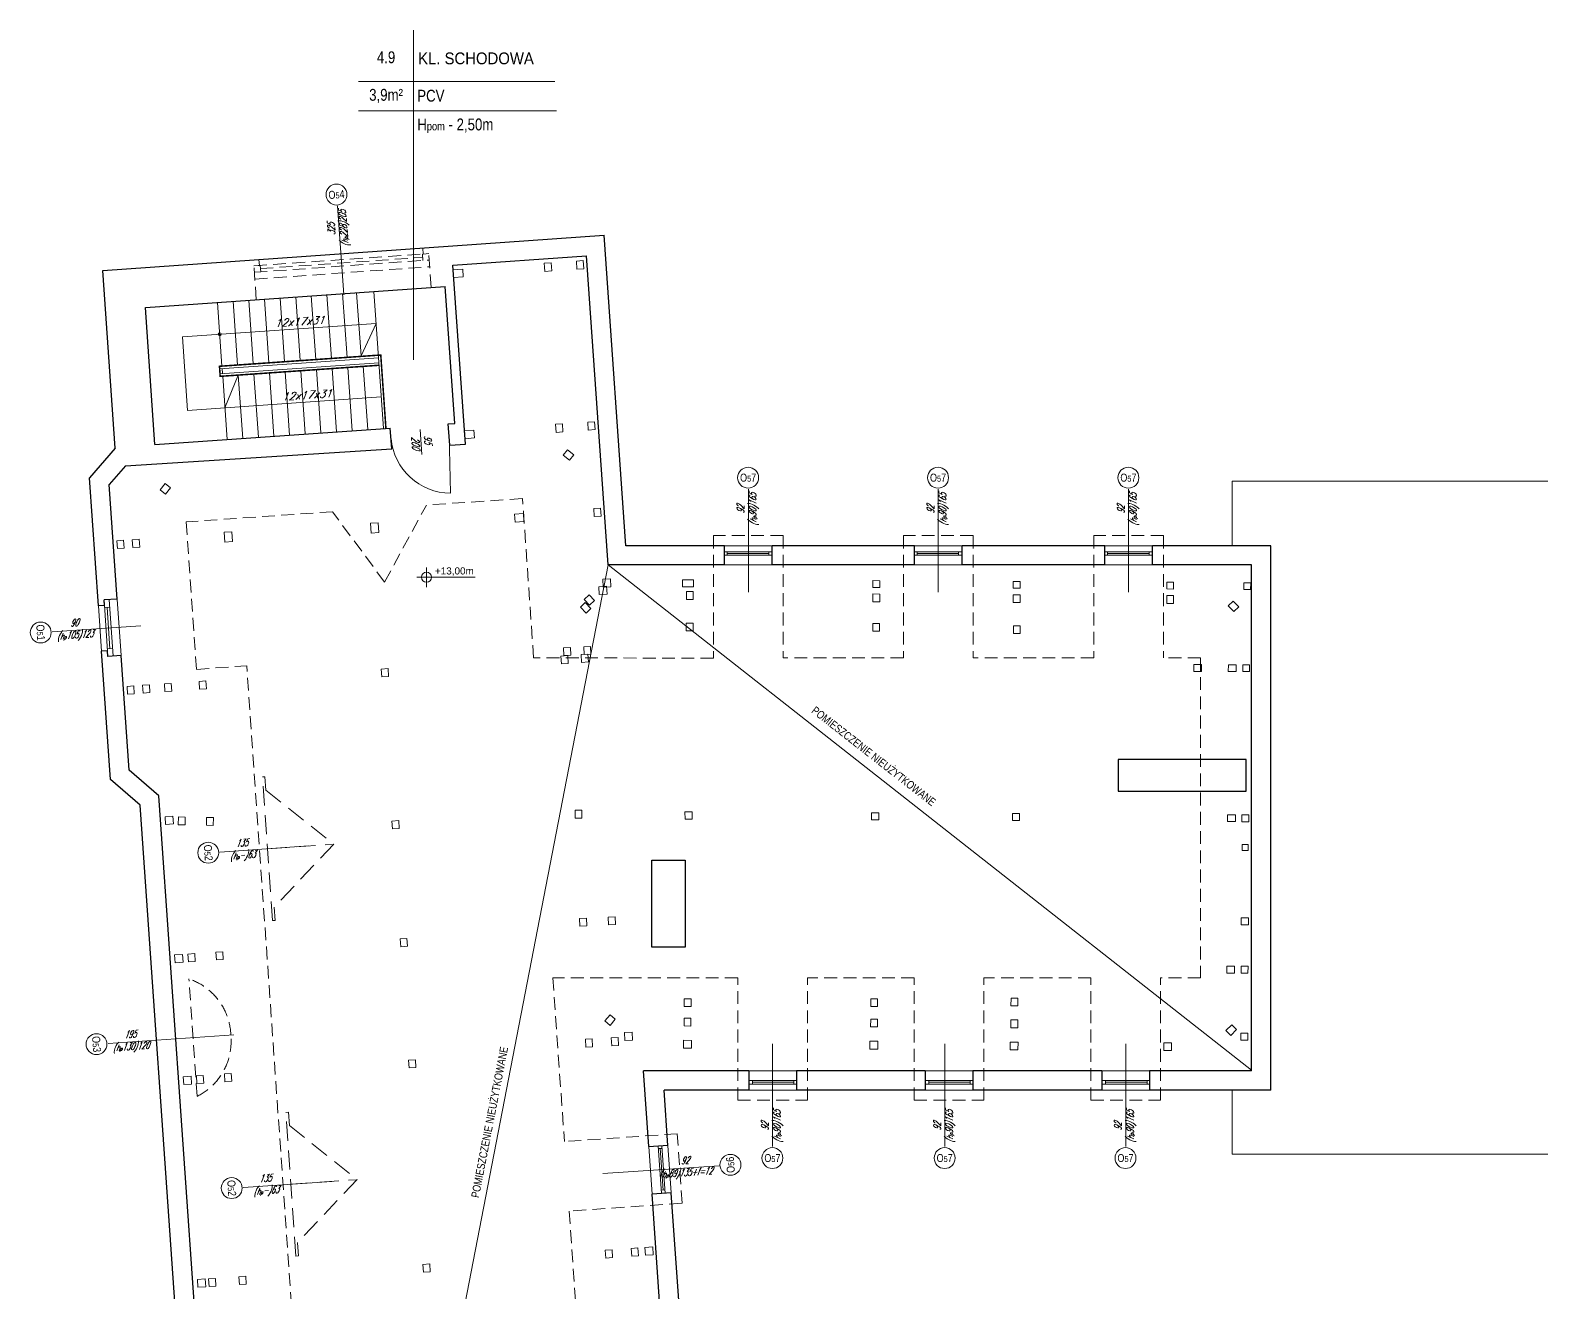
# Model space of a CAD drawing. Header units: millimetres. Extents: x -18485 to 40303, y -22087 to 35064.
# Drawn here: x 1561 to 4553, y -8478 to -5979 of the extents above; entities that cross this region are included whole.
import ezdxf
from ezdxf.enums import TextEntityAlignment as Align

# ---------------------------------------------------------------- set-up
doc = ezdxf.new("R2010")
doc.units = ezdxf.units.MM
doc.linetypes.add('DASHED', pattern=[19.05, 12.7, -6.35])
doc.layers.get('0').update_dxf_attribs({"lineweight": 25})
for name, color, linetype, lineweight in [('01-2_konstrukcja dachu', 1, 'Continuous', 20), ('01_ściany', 2, 'Continuous', 25), ('03-01_okna', 5, 'Continuous', 15), ('03-02_schody', 6, 'Continuous', 5), ('03_drzwi', 1, 'Continuous', 0), ('04-1_widok', 251, 'Continuous', 5), ('04-2_nad', 251, 'DASHED', 5), ('05-03_opis', 10, 'Continuous', 5)]:
    doc.layers.add(name, color=color, linetype=linetype, lineweight=lineweight)
doc.styles.add('arial', font='arial.ttf')
doc.styles.add('ariel', font='arial.ttf', dxfattribs={"width": 0.8})
doc.styles.add('ariel_wym', font='simplex.shx', dxfattribs={"width": 0.65, "oblique": 25})

# ---------------------------------------------------------------- blocks, each defined once
blk = doc.blocks.new('kota rzutowa')
at = {"ltscale": 0.5}
for p, q in [((-20.6, 0), (102.8, 0)), ((0, -20.6), (0, 20.6))]:
    blk.add_line(p, q, dxfattribs=at)
blk.add_circle((0, 0), 10.6, dxfattribs=at)
at = {"ltscale": 0.5, "style": 'arial'}
blk.add_attdef('POZ._POSADKI_WYKOŃCZONWJ', text='', height=15, dxfattribs=at).set_placement((17.9, 1.4), align=Align.BOTTOM_LEFT)
blk.add_attdef('POZ._POSADZKI_KONSTRUKCJA', text='', height=15, dxfattribs=at).set_placement((17, -5), align=Align.TOP_LEFT)

msp = doc.modelspace()

# ---------------------------------------------------------------- linework, layer by layer
at = {"layer": '01-2_konstrukcja dachu'}
for points in [[(2397.7, -6453.7), (2417.1, -6452.4), (2418.2, -6467.8), (2398.8, -6469.2)], [(2642.1, -6436.4), (2655.5, -6435.4), (2656.6, -6451.4), (2643.2, -6452.3)], [(2664.4, -6755.3), (2677.9, -6754.4), (2678.9, -6769.9), (2665.5, -6770.8)], [(2420, -6772.4), (2439.4, -6771.1), (2440.5, -6786.5), (2421.1, -6787.9)], [(2616.1, -6820.5), (2624.4, -6809.9), (2637, -6819.7), (2628.7, -6830.4)], [(1838.7, -6885), (1828.1, -6876.7), (1818.2, -6889.3), (1828.8, -6897.6)], [(2519.7, -6937.1), (2537.2, -6935.9), (2538.3, -6951.9), (2520.9, -6953.1)], [(2676.4, -6926.2), (2689.8, -6925.2), (2690.9, -6941.2), (2677.5, -6942.1)], [(2234.3, -6955.4), (2249.8, -6954.3), (2251.1, -6973.7), (2235.7, -6974.8)], [(1732.5, -6990), (1746, -6989), (1747.1, -7004.5), (1733.6, -7005.4)], [(1763.2, -6987.8), (1776.7, -6986.9), (1777.8, -7002.4), (1764.3, -7003.3)], [(1944.8, -6973.1), (1960.3, -6972), (1961.7, -6991.5), (1946.2, -6992.6)], [(2702.7, -7095.4), (2687.3, -7096.5), (2686.2, -7081), (2701.7, -7079.9)], [(2710.5, -7080.9), (2695, -7081.7), (2694.3, -7066.2), (2709.8, -7065.5)], [(2852.1, -7067.4), (2873.6, -7067.5), (2873.5, -7081), (2852, -7080.9)], [(3228.9, -7068.9), (3242.4, -7069), (3242.3, -7082.5), (3228.8, -7082.4)], [(3506.7, -7070.5), (3520.2, -7070.6), (3520.1, -7084.1), (3506.6, -7084)], [(3810.4, -7071.9), (3823.9, -7072), (3823.9, -7085.5), (3810.4, -7085.4)], [(3963, -7073.1), (3976.5, -7073.2), (3976.4, -7086.7), (3962.9, -7086.6)], [(2650, -7121.6), (2659.7, -7112.2), (2670.8, -7123.7), (2661.1, -7133.1)], [(2657.2, -7106), (2667.1, -7096.8), (2678, -7108.5), (2668.1, -7117.7)], [(2859.9, -7090.5), (2873.4, -7090.6), (2873.4, -7106.1), (2859.9, -7106)], [(3228.9, -7095.3), (3242.4, -7095.4), (3242.3, -7110.9), (3228.8, -7110.8)], [(3506.6, -7096.8), (3520.1, -7096.8), (3520.1, -7112.3), (3506.6, -7112.3)], [(3810.5, -7098.3), (3824, -7098.4), (3823.9, -7113.9), (3810.4, -7113.8)], [(3932, -7118.6), (3941.7, -7109.2), (3952.8, -7120.7), (3943.1, -7130.1)], [(2859.6, -7153), (2873.1, -7153), (2873, -7168.5), (2859.5, -7168.5)], [(3228.6, -7153.4), (3242.1, -7153.5), (3242, -7169), (3228.5, -7168.9)], [(3506.8, -7158.3), (3520.3, -7158.3), (3520.3, -7173.8), (3506.8, -7173.8)], [(2616.6, -7201.7), (2630.1, -7201), (2630.9, -7216.5), (2617.4, -7217.1)], [(2656.5, -7199.8), (2669.9, -7199.1), (2670.7, -7214.6), (2657.2, -7215.3)], [(2611.6, -7218.2), (2625, -7217.2), (2626.1, -7232.7), (2612.7, -7233.6)], [(2651.3, -7215.4), (2664.8, -7214.4), (2665.9, -7229.9), (2652.4, -7230.8)], [(3863.9, -7248.5), (3864, -7235), (3879.5, -7235), (3879.4, -7248.5)], [(3932.2, -7248.8), (3932.3, -7235.3), (3947.8, -7235.4), (3947.7, -7248.9)], [(3960.9, -7235.5), (3974.4, -7235.5), (3974.3, -7249), (3960.8, -7249)], [(1895.4, -7268.3), (1908.9, -7267.3), (1909.9, -7282.8), (1896.5, -7283.8)], [(2255.8, -7243.9), (2269.3, -7243), (2270.4, -7258.4), (2256.9, -7259.4)], [(1752.7, -7278.3), (1766.2, -7277.3), (1767.2, -7292.8), (1753.8, -7293.7)], [(1783.4, -7276.1), (1796.9, -7275.2), (1798, -7290.6), (1784.5, -7291.6)], [(1826.6, -7273.1), (1840, -7272.2), (1841.1, -7287.6), (1827.6, -7288.6)], [(1843.3, -7535.1), (1827.9, -7536.2), (1829, -7551.6), (1844.4, -7550.5)], [(1854.5, -7536.7), (1868, -7536.9), (1867.7, -7552.4), (1854.2, -7552.2)], [(1910.1, -7537.7), (1923.6, -7538), (1923.3, -7553.4), (1909.8, -7553.2)], [(2639.5, -7523.2), (2653, -7523.3), (2652.9, -7538.8), (2639.4, -7538.7)], [(3930.7, -7545.6), (3930.8, -7532.1), (3946.3, -7532.1), (3946.2, -7545.6)], [(3959.1, -7532.2), (3973.1, -7532.3), (3973, -7546.3), (3959, -7546.2)], [(2276.9, -7544.8), (2290.4, -7543.8), (2291.5, -7559.3), (2278, -7560.2)], [(3959.8, -7591.2), (3971.8, -7591.3), (3971.7, -7603.3), (3959.7, -7603.2)], [(2648.4, -7737.5), (2661.8, -7736.9), (2662.6, -7752.4), (2649.1, -7753)], [(2705.1, -7734.8), (2718.5, -7734.2), (2719.3, -7749.7), (2705.8, -7750.3)], [(3958, -7736), (3972, -7736), (3971.9, -7750), (3957.9, -7750)], [(2293.2, -7778.1), (2306.7, -7777.2), (2307.8, -7792.6), (2294.3, -7793.6)], [(1873.2, -7808.2), (1886.7, -7807.2), (1887.7, -7822.7), (1874.3, -7823.6)], [(1928.7, -7804.3), (1942.1, -7803.3), (1943.2, -7818.8), (1929.7, -7819.7)], [(1862.5, -7808.7), (1847, -7809.7), (1848.1, -7825.2), (1863.6, -7824.1)], [(3929.1, -7845.5), (3929.2, -7832), (3944.7, -7832.1), (3944.6, -7845.6)], [(3957.8, -7832), (3971.3, -7832), (3971.2, -7845.5), (3957.7, -7845.5)], [(2855.5, -7896.3), (2869, -7896.4), (2868.9, -7911.9), (2855.4, -7911.8)], [(3224.7, -7896.3), (3238.2, -7896.4), (3238.1, -7911.9), (3224.6, -7911.8)], [(3502.2, -7895), (3515.7, -7895.1), (3515.6, -7910.6), (3502.1, -7910.5)], [(2698.5, -7940.4), (2708.8, -7949.2), (2719.1, -7937), (2708.9, -7928.2)], [(2855.3, -7934.8), (2868.8, -7934.9), (2868.7, -7950.4), (2855.2, -7950.3)], [(3224.5, -7936.7), (3238, -7936.8), (3237.9, -7952.3), (3224.4, -7952.2)], [(3502, -7938.2), (3515.5, -7938.3), (3515.4, -7953.8), (3501.9, -7953.7)], [(3927.6, -7959.5), (3937.2, -7969), (3948.5, -7957.6), (3938.9, -7948.1)], [(2659.9, -7976.5), (2673.4, -7975.8), (2674.1, -7991.3), (2660.6, -7992)], [(2711.2, -7974), (2724.7, -7973.4), (2725.4, -7988.9), (2711.9, -7989.5)], [(2752.5, -7962.7), (2737, -7963.4), (2737.8, -7978.9), (2753.3, -7978.2)], [(2869.6, -7978.8), (2854.1, -7978.7), (2854.1, -7994.2), (2869.6, -7994.3)], [(3238.6, -7980.7), (3223.1, -7980.6), (3223, -7996.1), (3238.5, -7996.2)], [(3516.1, -7982.2), (3500.6, -7982.1), (3500.5, -7997.6), (3516, -7997.7)], [(3820.1, -7983.7), (3804.6, -7983.7), (3804.5, -7999.2), (3820, -7999.2)], [(3956.8, -7964.6), (3970.8, -7964.7), (3970.8, -7978.7), (3956.8, -7978.6)], [(1945.5, -8045.2), (1959, -8044.2), (1960.1, -8059.7), (1946.6, -8060.6)], [(2310, -8018), (2323.5, -8017.1), (2324.6, -8032.5), (2311.1, -8033.5)], [(1879.4, -8049.8), (1863.9, -8050.9), (1865, -8066.4), (1880.5, -8065.3)], [(1890.1, -8049.1), (1903.5, -8048.1), (1904.6, -8063.6), (1891.1, -8064.5)], [(2699.2, -8394.2), (2712.7, -8393.2), (2713.8, -8408.7), (2700.3, -8409.6)], [(2750.5, -8390.6), (2763.9, -8389.6), (2765, -8405.1), (2751.5, -8406)], [(2793.2, -8387.6), (2777.7, -8388.7), (2778.8, -8404.1), (2794.3, -8403)], [(2338.3, -8422.3), (2351.8, -8421.4), (2352.9, -8436.9), (2339.4, -8437.8)], [(1907.5, -8451.1), (1892, -8452.2), (1893.1, -8467.6), (1908.6, -8466.5)], [(1914.3, -8450.9), (1927.8, -8449.9), (1928.8, -8465.4), (1915.4, -8466.3)], [(1974.3, -8446.7), (1987.7, -8445.7), (1988.8, -8461.2), (1975.3, -8462.1)]]:
    msp.add_lwpolyline(points, close=True, dxfattribs=at)
for points in [[(2579.2, -6448.3), (2578.6, -6440.8), (2592.1, -6439.9), (2593.2, -6455.8), (2579.7, -6456.8), (2579.2, -6448.3)], [(2600.9, -6759.5), (2614.4, -6758.6), (2615.5, -6774.5), (2602.1, -6775.5), (2600.9, -6759.5)], [(2871, -7526.7), (2871.1, -7540.7), (2857.1, -7540.8), (2857, -7526.8), (2871, -7526.7)], [(3226.3, -7542.4), (3226.4, -7528.4), (3240.4, -7528.5)], [(3240.4, -7528.5), (3240.3, -7542.5), (3226.3, -7542.4)], [(3519, -7529.9), (3518.9, -7543.9), (3504.9, -7543.9)], [(3504.9, -7543.9), (3505, -7529.9), (3519, -7529.9)]]:
    msp.add_lwpolyline(points, dxfattribs=at)
at = {"layer": '01_ściany'}
for p, q in [((1704.7, -6454.8), (2697.2, -6385.4)), ((2740.2, -6999.7), (2697.2, -6385.4)), ((2397.6, -6444.4), (2662, -6426)), ((2704.7, -7037.7), (2662, -6426)), ((1729.3, -6807), (1704.7, -6454.8)), ((2422.4, -6798.5), (2397.6, -6444.4)), ((1789, -6528.1), (2382.5, -6486.6)), ((2401.5, -6757.9), (2382.5, -6486.6)), ((1807.9, -6799.4), (1789, -6528.1)), ((2388.5, -6758.8), (2401.5, -6757.9)), ((2391.4, -6800.5), (2388.5, -6758.8)), ((1807.9, -6799.4), (2273.8, -6766.9)), ((2276.7, -6807.8), (2273.8, -6766.9)), ((1729.3, -6807), (1678.3, -6865.7)), ((1749.6, -6841.5), (2276.7, -6807.8)), ((2391.4, -6800.5), (2422.4, -6798.5)), ((1749.6, -6841.5), (1717.3, -6878.7)), ((1696, -7119), (1678.3, -6865.7)), ((1733.1, -7105.4), (1717.3, -6878.7)), ((2935.1, -6999.7), (2740.2, -6999.7)), ((2935.1, -7037.7), (2935.1, -6999.7)), ((3311, -6999.7), (3029.6, -6999.7)), ((3029.6, -7037.7), (3029.6, -6999.7)), ((3311, -7037.7), (3311, -6999.7)), ((3687.8, -6999.7), (3405.5, -6999.7)), ((3405.5, -7037.7), (3405.5, -6999.7)), ((3687.8, -7037.7), (3687.8, -6999.7)), ((4016.2, -6999.7), (3782.3, -6999.7)), ((3782.3, -7037.7), (3782.3, -6999.7)), ((4016.2, -8077.3), (4016.2, -6999.7)), ((2935.1, -7037.7), (2704.7, -7037.7)), ((3311, -7037.7), (3029.6, -7037.7)), ((3687.8, -7037.7), (3405.5, -7037.7)), ((3978.2, -7037.7), (3782.3, -7037.7)), ((3978.2, -8039.3), (3978.2, -7037.7)), ((1707.9, -7118.2), (1696, -7119)), ((1733.1, -7105.4), (1707.2, -7107.2)), ((1707.9, -7118.2), (1707.2, -7107.2)), ((1714.2, -7208), (1702.2, -7208.8)), ((1720, -7462.2), (1702.2, -7208.8)), ((1715, -7219), (1714.2, -7208)), ((1740.9, -7217.1), (1715, -7219)), ((1756.8, -7443.8), (1740.9, -7217.1)), ((1815.5, -7494.9), (1756.8, -7443.8)), ((1778.7, -7513.2), (1720, -7462.2)), ((2000.2, -10136.9), (1815.5, -7494.9)), ((1961.2, -10123.9), (1778.7, -7513.2)), ((2785.3, -8189.2), (2774.8, -8039.3)), ((2983.3, -8039.3), (2774.8, -8039.3)), ((2983.3, -8039.3), (2983.3, -8077.3)), ((3332.3, -8039.3), (3077.8, -8039.3)), ((3077.8, -8039.3), (3077.8, -8077.3)), ((3332.3, -8039.3), (3332.3, -8077.3)), ((3682, -8039.3), (3426.8, -8039.3)), ((3426.8, -8039.3), (3426.8, -8077.3)), ((3682, -8039.3), (3682, -8077.3)), ((3978.2, -8039.3), (3776.5, -8039.3)), ((3776.5, -8039.3), (3776.5, -8077.3)), ((2823.2, -8186.6), (2815.5, -8077.3)), ((2983.3, -8077.3), (2815.5, -8077.3)), ((3332.3, -8077.3), (3077.8, -8077.3)), ((3682, -8077.3), (3426.8, -8077.3)), ((4016.2, -8077.3), (3776.5, -8077.3)), ((2823.2, -8186.6), (2785.1, -8189.3)), ((2829.8, -8280.9), (2791.7, -8283.5)), ((2808.1, -8514.9), (2791.9, -8283.5)), ((2846, -8512.3), (2829.8, -8280.9))]:
    msp.add_line(p, q, dxfattribs=at)
for points in [[(3967.7, -7422.7), (3714.3, -7422.7), (3714.3, -7485.8), (3967.7, -7485.8)], [(2791.2, -7621.9), (2857.6, -7621.9), (2857.6, -7794.4), (2791.2, -7794.4)]]:
    msp.add_lwpolyline(points, close=True, dxfattribs=at)
at = {"layer": '03-01_okna'}
for p, q in [((3029.6, -6999.7), (2935.1, -6999.7)), ((3405.5, -6999.7), (3311, -6999.7)), ((3782.3, -6999.7), (3687.8, -6999.7)), ((1696, -7119), (1702.2, -7208.8)), ((2983.3, -8077.3), (3077.8, -8077.3)), ((3332.3, -8077.3), (3426.8, -8077.3)), ((3682, -8077.3), (3776.5, -8077.3)), ((2829.8, -8280.9), (2823.2, -8186.6))]:
    msp.add_line(p, q, dxfattribs=at)
at = {"layer": '03-01_okna', "linetype": 'Continuous', "lineweight": 0}
for p, q in [((3029.6, -7011.7), (2935.1, -7011.7)), ((3029.6, -7018.6), (2935.1, -7018.6)), ((2940.3, -7011.7), (2940.3, -7018.6)), ((3022.6, -7015.1), (2940.3, -7015.1)), ((3022.6, -7011.7), (3022.6, -7018.6)), ((3405.5, -7011.7), (3311, -7011.7)), ((3405.5, -7018.6), (3311, -7018.6)), ((3316.2, -7011.7), (3316.2, -7018.6)), ((3398.6, -7015.1), (3316.2, -7015.1)), ((3398.6, -7011.7), (3398.6, -7018.6)), ((3782.3, -7011.7), (3687.8, -7011.7)), ((3782.3, -7018.6), (3687.8, -7018.6)), ((3693, -7011.7), (3693, -7018.6)), ((3775.3, -7015.1), (3693, -7015.1)), ((3775.3, -7011.7), (3775.3, -7018.6)), ((1707.2, -7107.2), (1715, -7219)), ((1717.1, -7106.5), (1725, -7218.3)), ((1708.2, -7122.2), (1718.2, -7121.5)), ((1713.2, -7121.8), (1718.9, -7203.6)), ((1713.9, -7204), (1723.9, -7203.3)), ((2983.3, -8058.3), (3077.8, -8058.3)), ((2983.3, -8065.3), (3077.8, -8065.3)), ((2990.3, -8065.3), (2990.3, -8058.3)), ((2990.3, -8061.8), (3072.6, -8061.8)), ((3072.6, -8065.3), (3072.6, -8058.3)), ((3332.3, -8058.3), (3426.8, -8058.3)), ((3332.3, -8065.3), (3426.8, -8065.3)), ((3339.3, -8065.3), (3339.3, -8058.3)), ((3339.3, -8061.8), (3421.6, -8061.8)), ((3421.6, -8065.3), (3421.6, -8058.3)), ((3682, -8058.3), (3776.5, -8058.3)), ((3682, -8065.3), (3776.5, -8065.3)), ((3689, -8065.3), (3689, -8058.3)), ((3689, -8061.8), (3771.4, -8061.8)), ((3771.4, -8065.3), (3771.4, -8058.3)), ((2810.8, -8282.2), (2804.2, -8187.9)), ((2811.6, -8192.6), (2804.6, -8193.1)), ((2813.8, -8275), (2808.1, -8192.8)), ((2817.8, -8281.7), (2811.2, -8187.4)), ((2817.3, -8274.7), (2810.3, -8275.2))]:
    msp.add_line(p, q, dxfattribs=at)
at = {"layer": '03-02_schody'}
for p, q in [((1931.9, -6518.1), (1940.7, -6644.2)), ((1962.8, -6516), (1971.6, -6642.1)), ((1993.7, -6513.8), (2002.6, -6639.9)), ((2024.7, -6511.6), (2033.5, -6637.8)), ((2055.6, -6509.5), (2064.4, -6635.6)), ((2086.5, -6507.3), (2095.3, -6633.4)), ((2117.4, -6505.1), (2126.3, -6631.3)), ((2148.4, -6503), (2157.2, -6629.1)), ((2179.3, -6500.8), (2188.1, -6626.9)), ((2207.1, -6498.9), (2215.8, -6623.8)), ((2241.1, -6496.5), (2260.1, -6767.8)), ((1862.3, -6586.4), (2245.5, -6559.6)), ((2245.5, -6559.6), (2215.8, -6623.8)), ((1872.5, -6732), (1862.3, -6586.4)), ((2250.3, -6627.6), (1936, -6649.6)), ((2251, -6637.6), (1936.7, -6659.6)), ((1941, -6649.2), (1941.7, -6659.2)), ((1942.1, -6664.2), (1950.9, -6789.5)), ((1946.5, -6726.8), (1973, -6662)), ((1973, -6662), (1981.8, -6787.3)), ((2004, -6659.9), (2012.7, -6785.1)), ((2034.9, -6657.7), (2043.6, -6783)), ((2065.8, -6655.5), (2074.6, -6780.8)), ((2096.7, -6653.4), (2105.5, -6778.6)), ((2127.7, -6651.2), (2136.4, -6776.5)), ((2158.6, -6649.1), (2167.3, -6774.3)), ((2189.5, -6646.9), (2198.3, -6772.2)), ((2220.4, -6644.7), (2229.2, -6770)), ((1872.5, -6732), (2255.7, -6705.2))]:
    msp.add_line(p, q, dxfattribs=at)
at = {"layer": '03-02_schody', "const_width": 3}
msp.add_lwpolyline([(2251.4, -6642.6), (1937.1, -6664.5), (1935.7, -6644.6), (2254.9, -6622.3), (2265.1, -6767.5)], dxfattribs=at)
at = {"layer": '03-02_schody'}
msp.add_circle((1936.3, -6581.2), 3, dxfattribs=at)
at = {"layer": '03_drzwi'}
for p, q in [((2332.6, -6769.6), (2336.1, -6819.5)), ((2393.1, -6895.9), (2390, -6779.7))]:
    msp.add_line(p, q, dxfattribs=at)
msp.add_arc((2393.9, -6776.8), 119.1, 185.0596, 269.6427, dxfattribs=at)
at = {"layer": '04-1_widok'}
for p, q in [((5589.2, -6872.3), (3940.2, -6872.3)), ((3940.2, -6872.3), (3940.2, -6999.7)), ((2935.1, -7037.7), (3029.6, -7037.7)), ((3311, -7037.7), (3405.5, -7037.7)), ((3687.8, -7037.7), (3782.3, -7037.7)), ((1733.1, -7105.4), (1740.9, -7217.1)), ((3077.8, -8039.3), (2983.3, -8039.3)), ((3426.8, -8039.3), (3332.3, -8039.3)), ((3776.5, -8039.3), (3682, -8039.3)), ((3940.2, -8077.3), (3940.2, -8203.9)), ((2785.3, -8189.2), (2791.9, -8283.5)), ((5589.2, -8203.9), (3940.2, -8203.9))]:
    msp.add_line(p, q, dxfattribs=at)
at = {"layer": '04-2_nad', "ltscale": 2}
for p, q in [((2003.8, -6445.9), (2349.9, -6421.7)), ((2016.8, -6451.3), (2337.8, -6428.9)), ((2337.4, -6422.6), (2338.2, -6435.2)), ((2339, -6422.5), (2338.1, -6410.5)), ((2339, -6422.5), (2349.9, -6421.7)), ((2354.6, -6488.6), (2349.9, -6421.7)), ((2014.8, -6445.2), (2003.8, -6445.9)), ((2008.5, -6512.8), (2003.8, -6445.9)), ((2004.7, -6458.5), (2350.8, -6434.3)), ((2005.6, -6471.9), (2351.8, -6447.7)), ((2014.8, -6445.2), (2013.9, -6433.2)), ((2016.4, -6445), (2017.3, -6457.6)), ((2535.4, -6906.2), (2345.1, -6919.4)), ((2557.4, -7221.8), (2535.4, -6906.2)), ((2159.4, -6932.4), (1869.7, -6952.7)), ((2262.5, -7071.8), (2159.4, -6932.4)), ((2262.5, -7071.8), (2345.1, -6919.4)), ((1869.7, -6952.7), (1890.1, -7244.5)), ((3051.4, -6979.7), (2913.4, -6979.7)), ((2913.4, -6979.7), (2913.4, -7222.2)), ((3051.4, -6979.7), (3051.4, -7221.8)), ((3427.3, -6979.7), (3289.3, -6979.7)), ((3289.3, -6979.7), (3289.3, -7221.8)), ((3427.3, -6979.7), (3427.3, -7221.8)), ((3804, -6979.7), (3666, -6979.7)), ((3666, -6979.7), (3666, -7221.8)), ((3804, -6979.7), (3804, -7221.8)), ((1890.1, -7244.5), (1989.6, -7237.4)), ((2197.7, -10213.1), (1989.6, -7237.4)), ((2913.4, -7222.2), (2557.4, -7221.8)), ((3289.3, -7221.8), (3051.4, -7221.8)), ((3666, -7221.8), (3427.3, -7221.8)), ((3877.4, -7221.8), (3804, -7221.8)), ((3877.4, -7221.8), (3877.4, -7855.1)), ((1891.3, -8089.6), (1875.1, -7857.2)), ((2961.5, -7855.1), (2595.7, -7855.1)), ((2595.7, -7855.1), (2618.3, -8179.1)), ((2961.5, -8097.3), (2961.5, -7855.1)), ((3310.5, -7855.1), (3099.5, -7855.1)), ((3099.5, -8097.3), (3099.5, -7855.1)), ((3310.5, -8097.3), (3310.5, -7855.1)), ((3660.3, -7855.1), (3448.5, -7855.1)), ((3448.5, -8097.3), (3448.5, -7855.1)), ((3660.3, -8097.3), (3660.3, -7855.1)), ((3877.4, -7855.1), (3798.3, -7855.1)), ((3798.3, -8097.3), (3798.3, -7855.1)), ((2961.5, -8097.3), (3099.5, -8097.3)), ((3310.5, -8097.3), (3448.5, -8097.3)), ((3660.3, -8097.3), (3798.3, -8097.3)), ((2841.6, -8163.5), (2618.3, -8179.1)), ((2851.2, -8301.2), (2841.6, -8163.5)), ((2851.2, -8301.2), (2627.9, -8316.8)), ((2627.9, -8316.8), (2641.1, -8504.8))]:
    msp.add_line(p, q, dxfattribs=at)
at = {"layer": '04-2_nad', "ltscale": 3}
for p, q in [((2030.7, -7599.7), (2161.3, -7590.9)), ((2077.1, -8263.5), (2207.8, -8254.7))]:
    msp.add_line(p, q, dxfattribs=at)
for points in [[(2020.8, -7457.5), (2025.8, -7457.2), (2027.6, -7483.3), (2161.7, -7590.6), (2043.8, -7715.5), (2045.6, -7741.6), (2040.7, -7741.9)], [(2067.2, -8121.3), (2072.2, -8121), (2074, -8147.1), (2208.1, -8254.4), (2090.2, -8379.3), (2092.1, -8405.4), (2087.1, -8405.7)]]:
    msp.add_lwpolyline(points, close=True, dxfattribs=at)
at = {"layer": '04-2_nad', "ltscale": 2}
for centre, start, end in [((1836.5, -7972.7), 2.1072, 71.4991), ((1837, -7980.7), 296.5009, 5.8928)]:
    msp.add_arc(centre, 121.8, start, end, dxfattribs=at)
at = {"layer": '05-03_opis'}
for p, q in [((2319.9, -5979.4), (2319.9, -6632.1)), ((2211, -6080.6), (2599.6, -6080.6)), ((2211, -6138.9), (2602.7, -6138.9)), ((1997.6, -10685.3), (2704.7, -7037.7)), ((2704.7, -7037.7), (3978.2, -8038))]:
    msp.add_line(p, q, dxfattribs=at)
at = {"layer": '05-03_opis', "lineweight": 0}
for p, q in [((2181.7, -6502.9), (2169.4, -6327.3)), ((2982.4, -7091.5), (2982.4, -6887.8)), ((3358.3, -7091.5), (3358.3, -6887.8)), ((3735, -7091.5), (3735, -6887.8)), ((1780.1, -7158.3), (1604.5, -7170.5)), ((2111.7, -7594.1), (1936.1, -7606.4)), ((1964.2, -7967.8), (1715.1, -7985.2)), ((3030.5, -7985.5), (3030.5, -8189.1)), ((3371.4, -7985.5), (3371.4, -8189.1)), ((3729.3, -7985.5), (3729.3, -8189.1)), ((2694.5, -8242.6), (2924.3, -8227.2)), ((2158.1, -8257.9), (1982.6, -8270.1))]:
    msp.add_line(p, q, dxfattribs=at)
for centre in [(2167.3, -6304.7), (2981.9, -6865.1), (3357.8, -6865.1), (3734.5, -6865.1), (1581.9, -7171.6), (1913.5, -7607.4), (1692.4, -7986.3), (3030, -8211.8), (3370.9, -8211.8), (3728.8, -8211.8), (2946.9, -8225.2), (1959.9, -8271.2)]:
    msp.add_circle(centre, 20.7, dxfattribs=at)

# ---------------------------------------------------------------- block references
at = {"layer": '05-03_opis', "xscale": 0.9359999999996944, "yscale": 0.9359999999978754, "zscale": 0.9359999999996944}
msp.add_blockref('kota rzutowa', (2345.4, -7062.2), dxfattribs=at).add_auto_attribs({'POZ._POSADKI_WYKOŃCZONWJ': '+13,00m'})

# ---------------------------------------------------------------- texts
at = {"layer": '03_drzwi', "insert": (2355.2, -6780.7), "char_height": 15, "width": 160.59, "attachment_point": 1, "rotation": 275.3081, "style": 'ariel_wym'}
msp.add_mtext('95\\P200', dxfattribs=at)
at = {"layer": '05-03_opis', "style": 'ariel'}
for s, insert, char_height, width, attachment_point in [('4.9', (2265.4, -6033.1), 23.42, 108.913, 5), ('{\\W0.9;KL. SCHODOWA}', (2328.8, -6035.3), 23.423, 356.637, 4), ('3,9m²', (2265.4, -6109.5), 23.42, 108.913, 5), (' PCV', (2319.9, -6109.2), 23.42, 322.789, 4), (' H{\\H0.7x;pom\\H1.429x; - 2,50m}', (2319.9, -6168.4), 23.423, 322.789, 4)]:
    msp.add_mtext(s, dxfattribs=dict(at, insert=insert, char_height=char_height, width=width, attachment_point=attachment_point))
at = {"layer": '05-03_opis', "lineweight": 0, "attachment_point": 5}
for s, insert, char_height, width, rotation, style in [('O{\\H0.7576x;5}4', (2167.3, -6304.7), 15.84, 75.194, 4, 'ariel'), ('325\\P({\\H0.8333x;h\\H0.6x;p}228)205', (2171.5, -6372.1), 14.4, 62.661, 94, 'ariel_wym'), ('{\\W1;12x17x31}', (2093.7, -6556.1), 15, 55, 4, 'ariel_wym'), ('{\\W1;12x17x31}', (2108.2, -6701.5), 15, 55, 4, 'ariel_wym'), ('92\\P({\\H0.8333x;h\\H0.6x;p}90)165', (2981.3, -6927.8), 14.4, 62.661, 90, 'ariel_wym'), ('92\\P({\\H0.8333x;h\\H0.6x;p}90)165', (3357.2, -6927.8), 14.4, 62.661, 90, 'ariel_wym'), ('92\\P({\\H0.8333x;h\\H0.6x;p}90)165', (3734, -6927.8), 14.4, 62.661, 90, 'ariel_wym'), ('90\\P({\\H0.8333x;h\\H0.6x;p}105)123', (1649.2, -7166.3), 14.4, 62.661, 4, 'ariel_wym'), ('O{\\H0.7576x;5}1', (1581.9, -7171.6), 15.84, 75.194, 274, 'ariel'), ('POMIESZCZENIE NIEUŻYTKOWANE', (3230.5, -7416.4), 15.84, 743.586, 322, 'ariel'), ('O{\\H0.7576x;5}2', (1913.5, -7607.4), 15.84, 75.194, 274, 'ariel'), ('135\\P({\\H0.8333x;h\\H0.6x;p}-)63', (1980.8, -7602.2), 14.4, 62.661, 4, 'ariel_wym'), ('O{\\H0.7576x;5}3', (1692.4, -7986.3), 15.84, 75.194, 274, 'ariel'), ('195\\P({\\H0.8333x;h\\H0.6x;p}130)120', (1759.8, -7981), 14.4, 62.661, 4, 'ariel_wym'), ('POMIESZCZENIE NIEUŻYTKOWANE', (2470.4, -8140.8), 15.84, 743.586, 79, 'ariel'), ('92\\P({\\H0.8333x;h\\H0.6x;p}90)165', (3029.5, -8149.1), 14.4, 62.661, 90, 'ariel_wym'), ('92\\P({\\H0.8333x;h\\H0.6x;p}90)165', (3370.3, -8149.1), 14.4, 62.661, 90, 'ariel_wym'), ('92\\P({\\H0.8333x;h\\H0.6x;p}90)165', (3728.2, -8149.1), 14.4, 62.661, 90, 'ariel_wym'), ('92\\P({\\H0.8333x;h\\H0.6x;p}89)135+f=12', (2857.7, -8230.6), 14.4, 62.661, 3.8333, 'ariel_wym'), ('O{\\H0.7576x;5}6', (2946.9, -8225.2), 15.84, 75.194, 94, 'ariel'), ('O{\\H0.7576x;5}2', (1959.9, -8271.2), 15.84, 75.194, 274, 'ariel'), ('135\\P({\\H0.8333x;h\\H0.6x;p}-)63', (2027.3, -8265.9), 14.4, 62.661, 4, 'ariel_wym')]:
    msp.add_mtext(s, dxfattribs=dict(at, insert=insert, char_height=char_height, width=width, rotation=rotation, style=style))
at = {"layer": '05-03_opis', "lineweight": 0, "char_height": 15.84, "width": 75.194, "attachment_point": 5, "style": 'ariel'}
for insert in [(2981.9, -6865.1), (3357.8, -6865.1), (3734.5, -6865.1), (3030, -8211.8), (3370.9, -8211.8), (3728.8, -8211.8)]:
    msp.add_mtext('O{\\H0.7576x;5}7', dxfattribs=dict(at, insert=insert))

doc.saveas('drawing.dxf')
